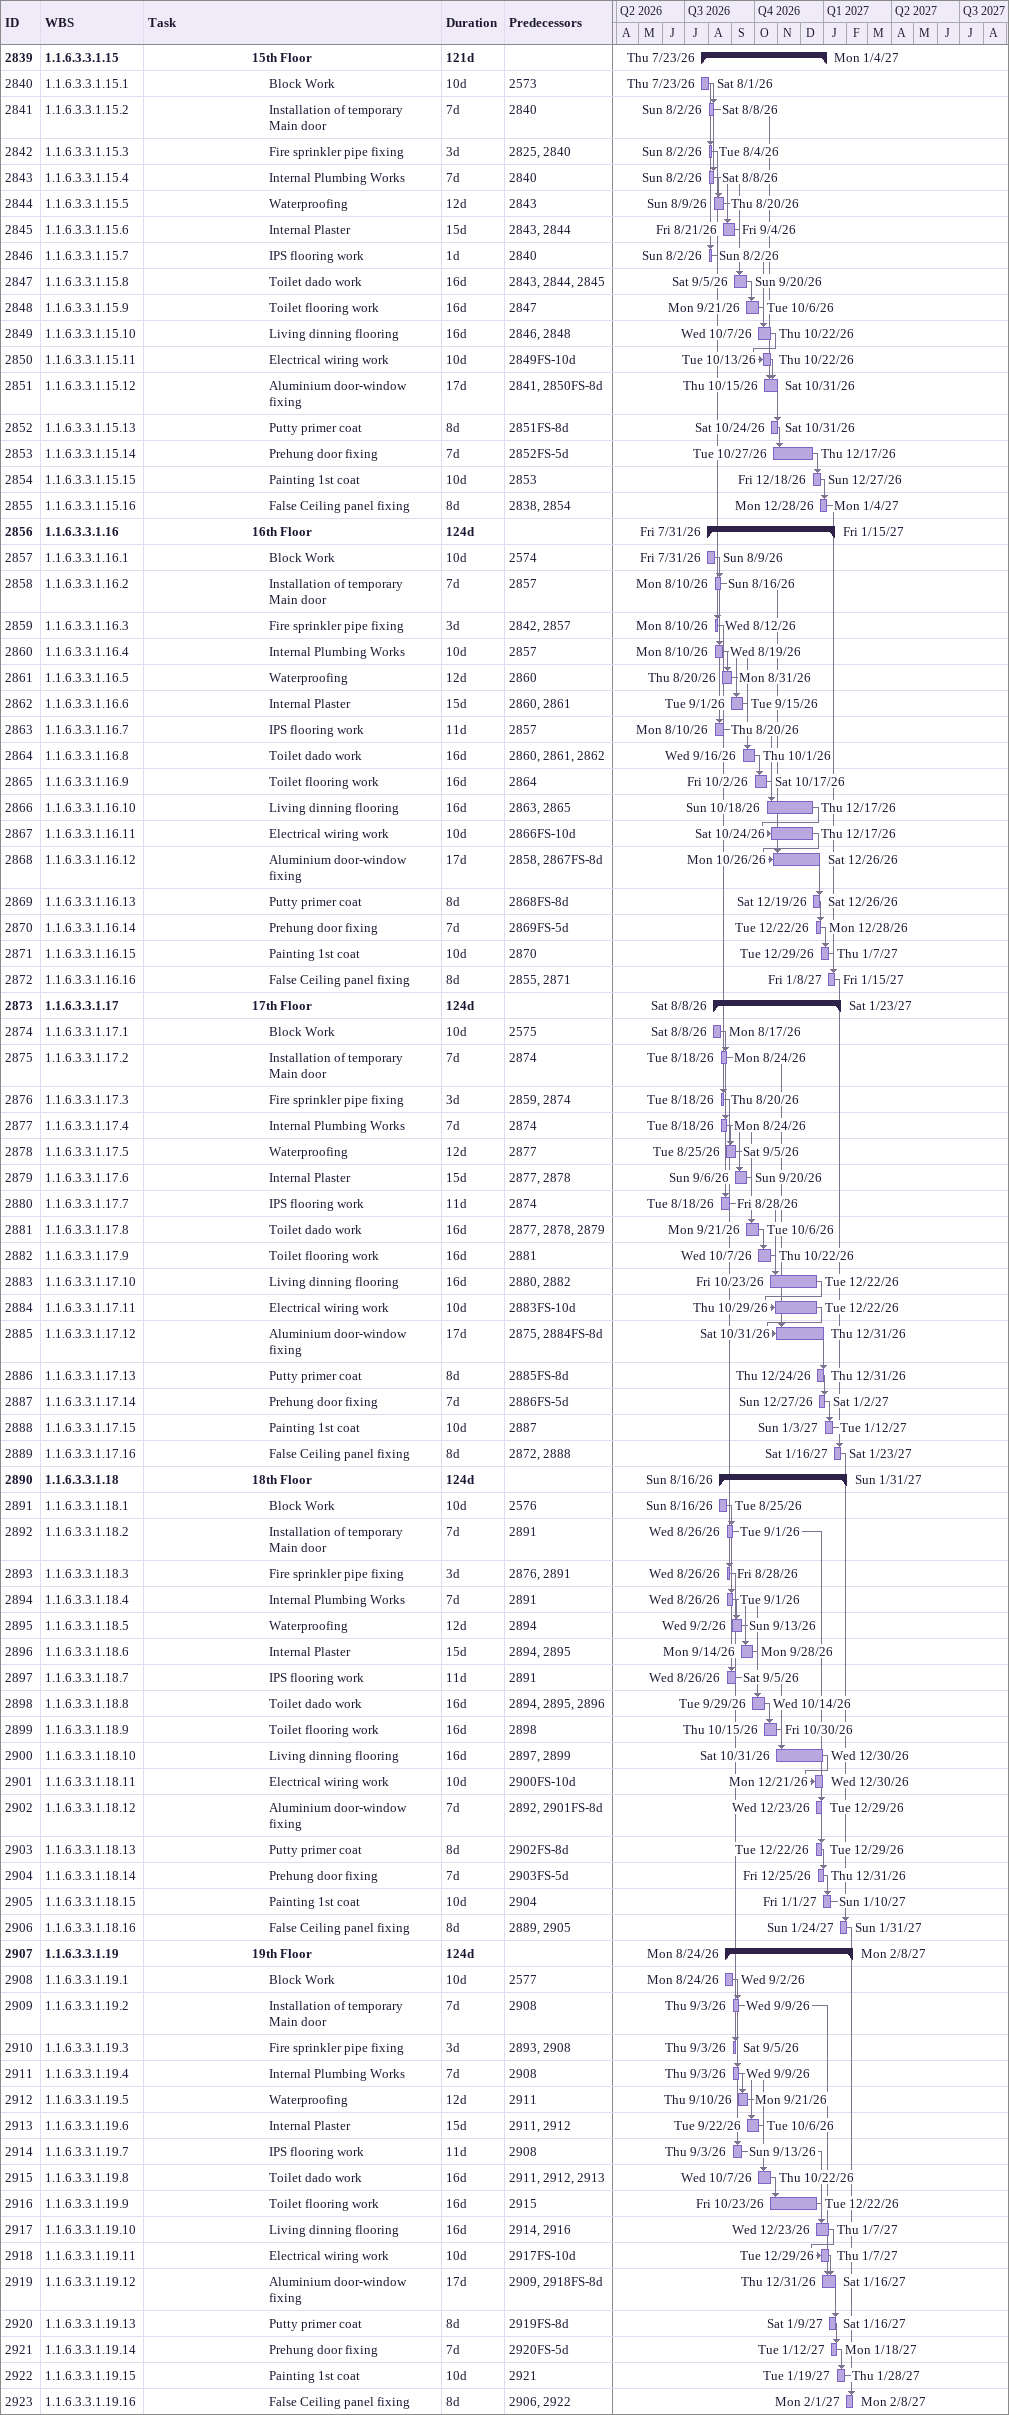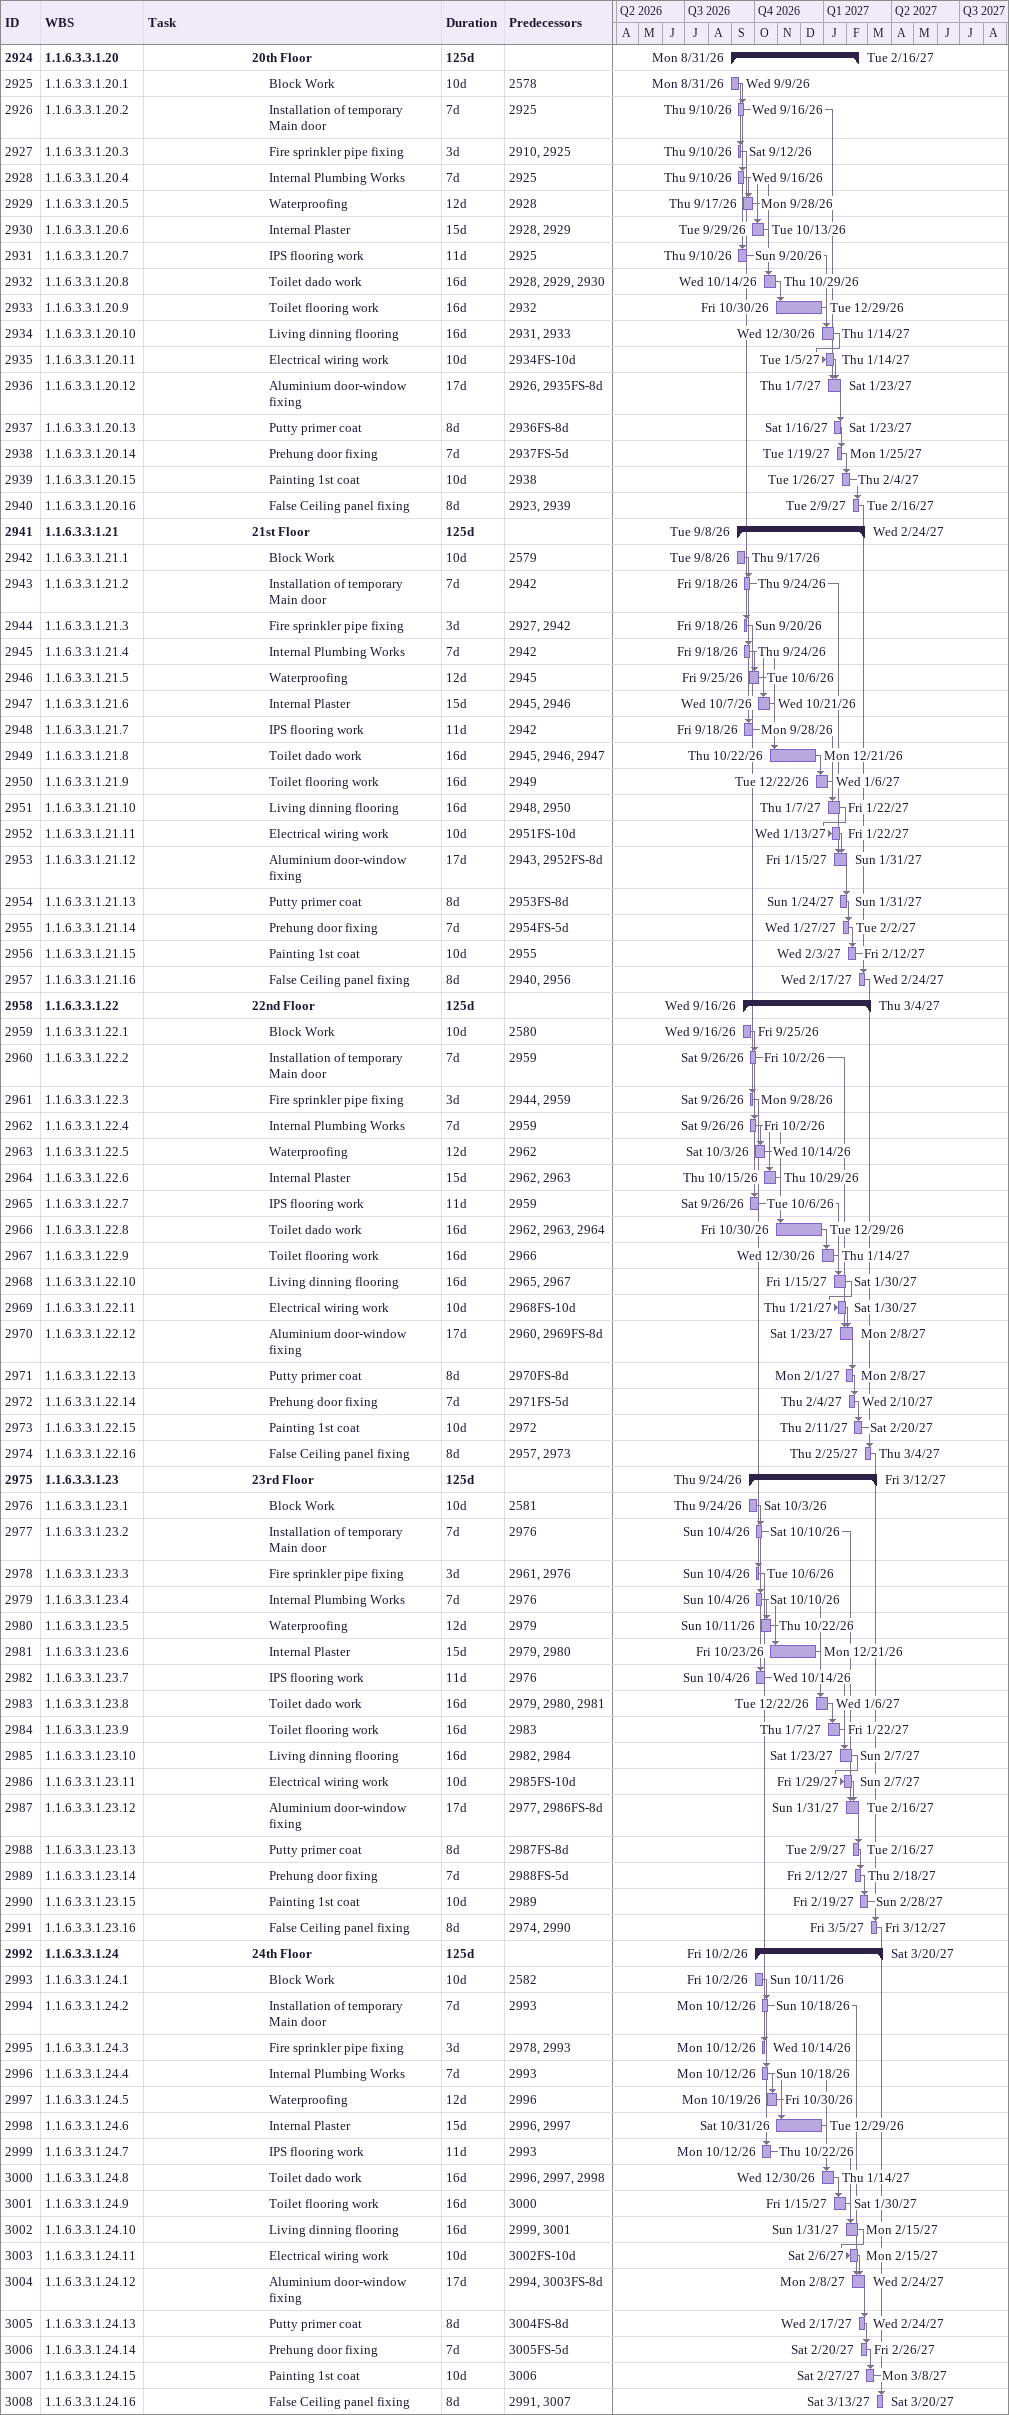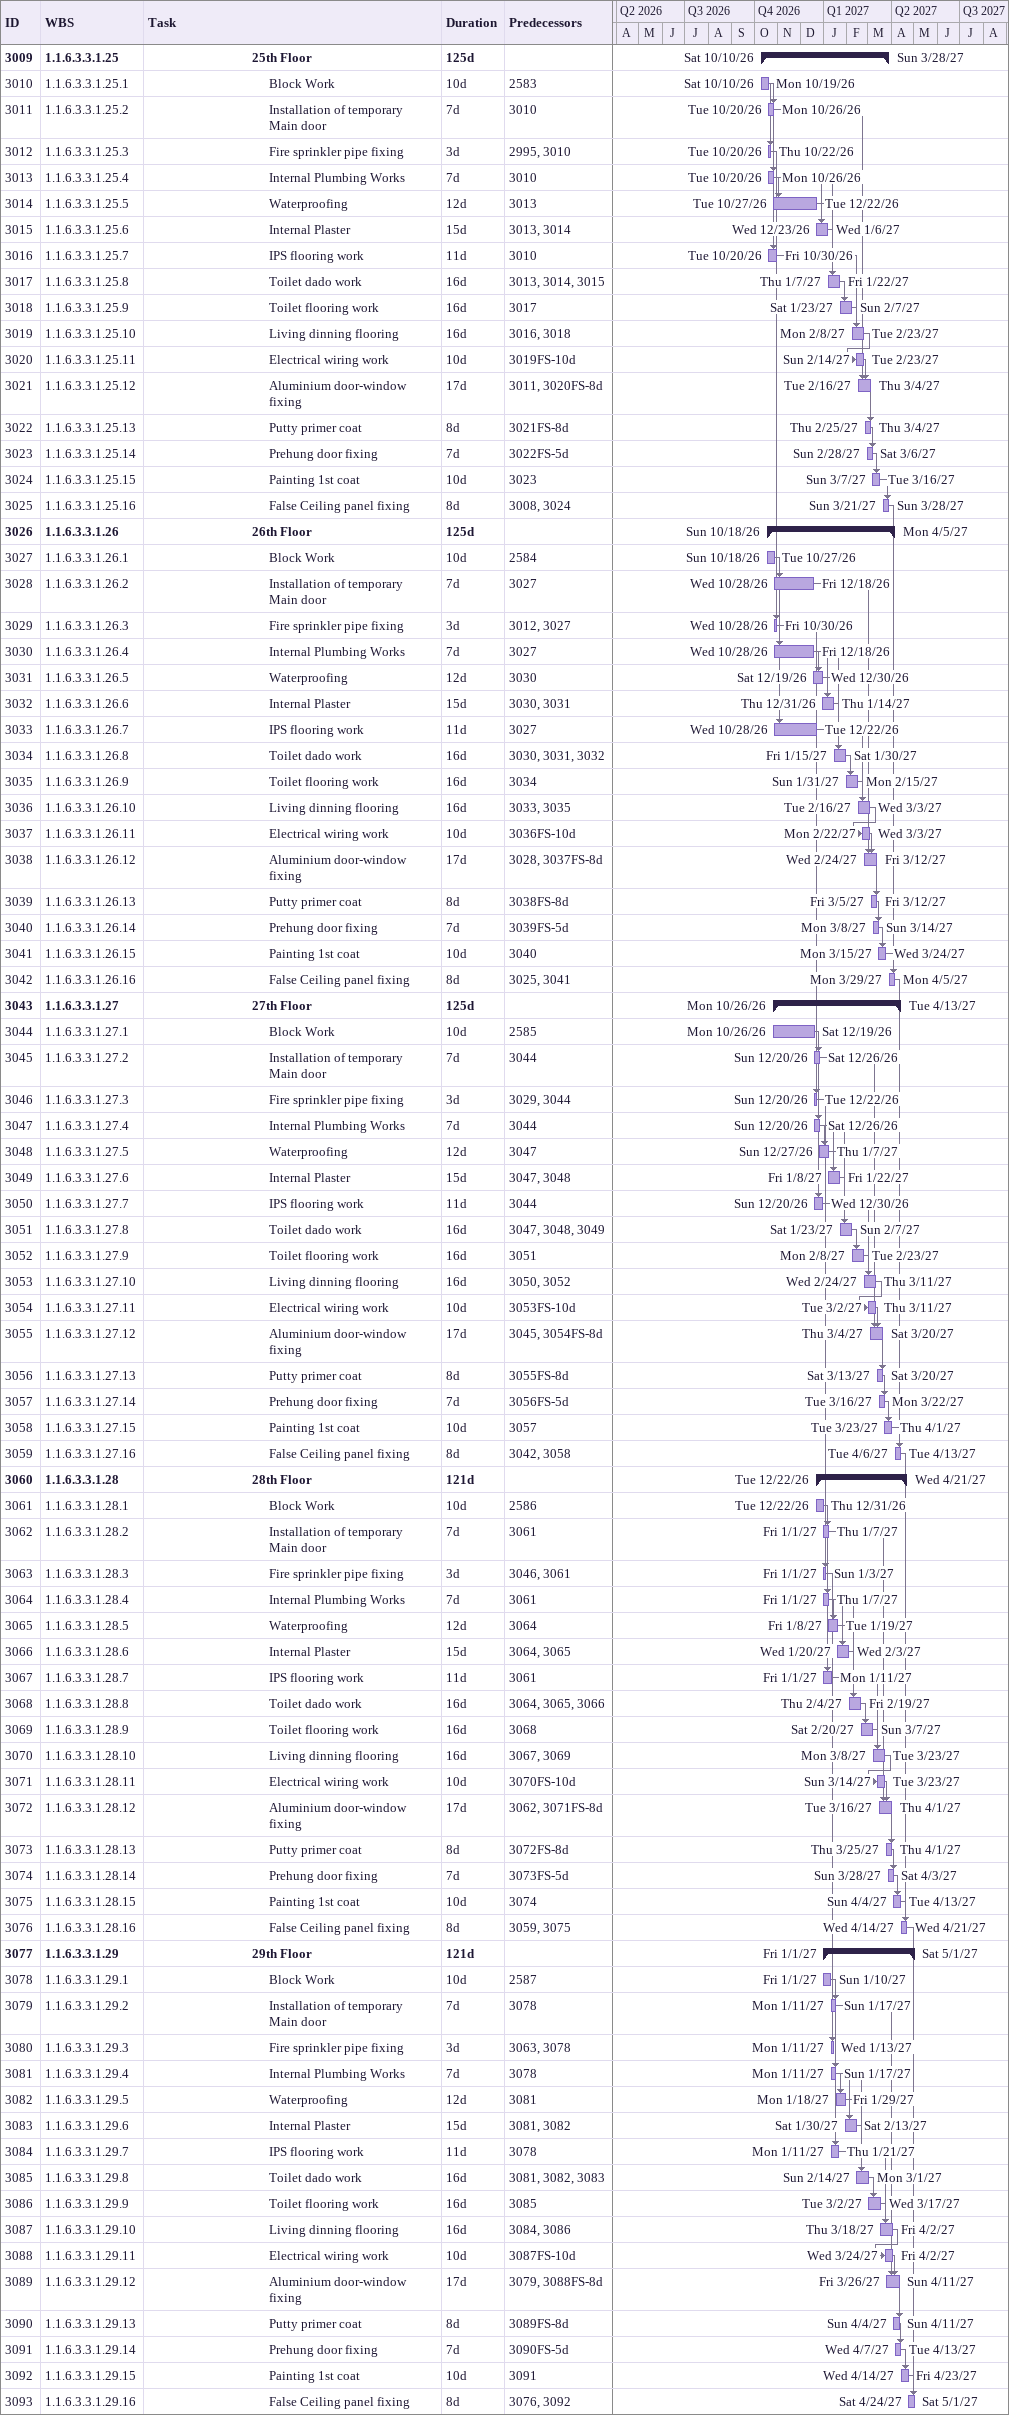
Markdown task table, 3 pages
| ID | WBS | Task | Duration | Start | Finish | Predecessors |
|---|---|---|---|---|---|---|
| 2839 | 1.1.6.3.3.1.15 | **15th Floor** | 121d | 2026-07-23 | 2027-01-04 |  |
| 2840 | 1.1.6.3.3.1.15.1 | Block Work | 10d | 2026-07-23 | 2026-08-01 | 2573 |
| 2841 | 1.1.6.3.3.1.15.2 | Installation of temporary Main door | 7d | 2026-08-02 | 2026-08-08 | 2840 |
| 2842 | 1.1.6.3.3.1.15.3 | Fire sprinkler pipe fixing | 3d | 2026-08-02 | 2026-08-04 | 2825, 2840 |
| 2843 | 1.1.6.3.3.1.15.4 | Internal Plumbing Works | 7d | 2026-08-02 | 2026-08-08 | 2840 |
| 2844 | 1.1.6.3.3.1.15.5 | Waterproofing | 12d | 2026-08-09 | 2026-08-20 | 2843 |
| 2845 | 1.1.6.3.3.1.15.6 | Internal Plaster | 15d | 2026-08-21 | 2026-09-04 | 2843, 2844 |
| 2846 | 1.1.6.3.3.1.15.7 | IPS flooring work | 1d | 2026-08-02 | 2026-08-02 | 2840 |
| 2847 | 1.1.6.3.3.1.15.8 | Toilet dado work | 16d | 2026-09-05 | 2026-09-20 | 2843, 2844, 2845 |
| 2848 | 1.1.6.3.3.1.15.9 | Toilet flooring work | 16d | 2026-09-21 | 2026-10-06 | 2847 |
| 2849 | 1.1.6.3.3.1.15.10 | Living dinning flooring | 16d | 2026-10-07 | 2026-10-22 | 2846, 2848 |
| 2850 | 1.1.6.3.3.1.15.11 | Electrical wiring work | 10d | 2026-10-13 | 2026-10-22 | 2849FS-10d |
| 2851 | 1.1.6.3.3.1.15.12 | Aluminium door-window fixing | 17d | 2026-10-15 | 2026-10-31 | 2841, 2850FS-8d |
| 2852 | 1.1.6.3.3.1.15.13 | Putty primer coat | 8d | 2026-10-24 | 2026-10-31 | 2851FS-8d |
| 2853 | 1.1.6.3.3.1.15.14 | Prehung door fixing | 7d | 2026-10-27 | 2026-12-17 | 2852FS-5d |
| 2854 | 1.1.6.3.3.1.15.15 | Painting 1st coat | 10d | 2026-12-18 | 2026-12-27 | 2853 |
| 2855 | 1.1.6.3.3.1.15.16 | False Ceiling panel fixing | 8d | 2026-12-28 | 2027-01-04 | 2838, 2854 |
| 2856 | 1.1.6.3.3.1.16 | **16th Floor** | 124d | 2026-07-31 | 2027-01-15 |  |
| 2857 | 1.1.6.3.3.1.16.1 | Block Work | 10d | 2026-07-31 | 2026-08-09 | 2574 |
| 2858 | 1.1.6.3.3.1.16.2 | Installation of temporary Main door | 7d | 2026-08-10 | 2026-08-16 | 2857 |
| 2859 | 1.1.6.3.3.1.16.3 | Fire sprinkler pipe fixing | 3d | 2026-08-10 | 2026-08-12 | 2842, 2857 |
| 2860 | 1.1.6.3.3.1.16.4 | Internal Plumbing Works | 10d | 2026-08-10 | 2026-08-19 | 2857 |
| 2861 | 1.1.6.3.3.1.16.5 | Waterproofing | 12d | 2026-08-20 | 2026-08-31 | 2860 |
| 2862 | 1.1.6.3.3.1.16.6 | Internal Plaster | 15d | 2026-09-01 | 2026-09-15 | 2860, 2861 |
| 2863 | 1.1.6.3.3.1.16.7 | IPS flooring work | 11d | 2026-08-10 | 2026-08-20 | 2857 |
| 2864 | 1.1.6.3.3.1.16.8 | Toilet dado work | 16d | 2026-09-16 | 2026-10-01 | 2860, 2861, 2862 |
| 2865 | 1.1.6.3.3.1.16.9 | Toilet flooring work | 16d | 2026-10-02 | 2026-10-17 | 2864 |
| 2866 | 1.1.6.3.3.1.16.10 | Living dinning flooring | 16d | 2026-10-18 | 2026-12-17 | 2863, 2865 |
| 2867 | 1.1.6.3.3.1.16.11 | Electrical wiring work | 10d | 2026-10-24 | 2026-12-17 | 2866FS-10d |
| 2868 | 1.1.6.3.3.1.16.12 | Aluminium door-window fixing | 17d | 2026-10-26 | 2026-12-26 | 2858, 2867FS-8d |
| 2869 | 1.1.6.3.3.1.16.13 | Putty primer coat | 8d | 2026-12-19 | 2026-12-26 | 2868FS-8d |
| 2870 | 1.1.6.3.3.1.16.14 | Prehung door fixing | 7d | 2026-12-22 | 2026-12-28 | 2869FS-5d |
| 2871 | 1.1.6.3.3.1.16.15 | Painting 1st coat | 10d | 2026-12-29 | 2027-01-07 | 2870 |
| 2872 | 1.1.6.3.3.1.16.16 | False Ceiling panel fixing | 8d | 2027-01-08 | 2027-01-15 | 2855, 2871 |
| 2873 | 1.1.6.3.3.1.17 | **17th Floor** | 124d | 2026-08-08 | 2027-01-23 |  |
| 2874 | 1.1.6.3.3.1.17.1 | Block Work | 10d | 2026-08-08 | 2026-08-17 | 2575 |
| 2875 | 1.1.6.3.3.1.17.2 | Installation of temporary Main door | 7d | 2026-08-18 | 2026-08-24 | 2874 |
| 2876 | 1.1.6.3.3.1.17.3 | Fire sprinkler pipe fixing | 3d | 2026-08-18 | 2026-08-20 | 2859, 2874 |
| 2877 | 1.1.6.3.3.1.17.4 | Internal Plumbing Works | 7d | 2026-08-18 | 2026-08-24 | 2874 |
| 2878 | 1.1.6.3.3.1.17.5 | Waterproofing | 12d | 2026-08-25 | 2026-09-05 | 2877 |
| 2879 | 1.1.6.3.3.1.17.6 | Internal Plaster | 15d | 2026-09-06 | 2026-09-20 | 2877, 2878 |
| 2880 | 1.1.6.3.3.1.17.7 | IPS flooring work | 11d | 2026-08-18 | 2026-08-28 | 2874 |
| 2881 | 1.1.6.3.3.1.17.8 | Toilet dado work | 16d | 2026-09-21 | 2026-10-06 | 2877, 2878, 2879 |
| 2882 | 1.1.6.3.3.1.17.9 | Toilet flooring work | 16d | 2026-10-07 | 2026-10-22 | 2881 |
| 2883 | 1.1.6.3.3.1.17.10 | Living dinning flooring | 16d | 2026-10-23 | 2026-12-22 | 2880, 2882 |
| 2884 | 1.1.6.3.3.1.17.11 | Electrical wiring work | 10d | 2026-10-29 | 2026-12-22 | 2883FS-10d |
| 2885 | 1.1.6.3.3.1.17.12 | Aluminium door-window fixing | 17d | 2026-10-31 | 2026-12-31 | 2875, 2884FS-8d |
| 2886 | 1.1.6.3.3.1.17.13 | Putty primer coat | 8d | 2026-12-24 | 2026-12-31 | 2885FS-8d |
| 2887 | 1.1.6.3.3.1.17.14 | Prehung door fixing | 7d | 2026-12-27 | 2027-01-02 | 2886FS-5d |
| 2888 | 1.1.6.3.3.1.17.15 | Painting 1st coat | 10d | 2027-01-03 | 2027-01-12 | 2887 |
| 2889 | 1.1.6.3.3.1.17.16 | False Ceiling panel fixing | 8d | 2027-01-16 | 2027-01-23 | 2872, 2888 |
| 2890 | 1.1.6.3.3.1.18 | **18th Floor** | 124d | 2026-08-16 | 2027-01-31 |  |
| 2891 | 1.1.6.3.3.1.18.1 | Block Work | 10d | 2026-08-16 | 2026-08-25 | 2576 |
| 2892 | 1.1.6.3.3.1.18.2 | Installation of temporary Main door | 7d | 2026-08-26 | 2026-09-01 | 2891 |
| 2893 | 1.1.6.3.3.1.18.3 | Fire sprinkler pipe fixing | 3d | 2026-08-26 | 2026-08-28 | 2876, 2891 |
| 2894 | 1.1.6.3.3.1.18.4 | Internal Plumbing Works | 7d | 2026-08-26 | 2026-09-01 | 2891 |
| 2895 | 1.1.6.3.3.1.18.5 | Waterproofing | 12d | 2026-09-02 | 2026-09-13 | 2894 |
| 2896 | 1.1.6.3.3.1.18.6 | Internal Plaster | 15d | 2026-09-14 | 2026-09-28 | 2894, 2895 |
| 2897 | 1.1.6.3.3.1.18.7 | IPS flooring work | 11d | 2026-08-26 | 2026-09-05 | 2891 |
| 2898 | 1.1.6.3.3.1.18.8 | Toilet dado work | 16d | 2026-09-29 | 2026-10-14 | 2894, 2895, 2896 |
| 2899 | 1.1.6.3.3.1.18.9 | Toilet flooring work | 16d | 2026-10-15 | 2026-10-30 | 2898 |
| 2900 | 1.1.6.3.3.1.18.10 | Living dinning flooring | 16d | 2026-10-31 | 2026-12-30 | 2897, 2899 |
| 2901 | 1.1.6.3.3.1.18.11 | Electrical wiring work | 10d | 2026-12-21 | 2026-12-30 | 2900FS-10d |
| 2902 | 1.1.6.3.3.1.18.12 | Aluminium door-window fixing | 7d | 2026-12-23 | 2026-12-29 | 2892, 2901FS-8d |
| 2903 | 1.1.6.3.3.1.18.13 | Putty primer coat | 8d | 2026-12-22 | 2026-12-29 | 2902FS-8d |
| 2904 | 1.1.6.3.3.1.18.14 | Prehung door fixing | 7d | 2026-12-25 | 2026-12-31 | 2903FS-5d |
| 2905 | 1.1.6.3.3.1.18.15 | Painting 1st coat | 10d | 2027-01-01 | 2027-01-10 | 2904 |
| 2906 | 1.1.6.3.3.1.18.16 | False Ceiling panel fixing | 8d | 2027-01-24 | 2027-01-31 | 2889, 2905 |
| 2907 | 1.1.6.3.3.1.19 | **19th Floor** | 124d | 2026-08-24 | 2027-02-08 |  |
| 2908 | 1.1.6.3.3.1.19.1 | Block Work | 10d | 2026-08-24 | 2026-09-02 | 2577 |
| 2909 | 1.1.6.3.3.1.19.2 | Installation of temporary Main door | 7d | 2026-09-03 | 2026-09-09 | 2908 |
| 2910 | 1.1.6.3.3.1.19.3 | Fire sprinkler pipe fixing | 3d | 2026-09-03 | 2026-09-05 | 2893, 2908 |
| 2911 | 1.1.6.3.3.1.19.4 | Internal Plumbing Works | 7d | 2026-09-03 | 2026-09-09 | 2908 |
| 2912 | 1.1.6.3.3.1.19.5 | Waterproofing | 12d | 2026-09-10 | 2026-09-21 | 2911 |
| 2913 | 1.1.6.3.3.1.19.6 | Internal Plaster | 15d | 2026-09-22 | 2026-10-06 | 2911, 2912 |
| 2914 | 1.1.6.3.3.1.19.7 | IPS flooring work | 11d | 2026-09-03 | 2026-09-13 | 2908 |
| 2915 | 1.1.6.3.3.1.19.8 | Toilet dado work | 16d | 2026-10-07 | 2026-10-22 | 2911, 2912, 2913 |
| 2916 | 1.1.6.3.3.1.19.9 | Toilet flooring work | 16d | 2026-10-23 | 2026-12-22 | 2915 |
| 2917 | 1.1.6.3.3.1.19.10 | Living dinning flooring | 16d | 2026-12-23 | 2027-01-07 | 2914, 2916 |
| 2918 | 1.1.6.3.3.1.19.11 | Electrical wiring work | 10d | 2026-12-29 | 2027-01-07 | 2917FS-10d |
| 2919 | 1.1.6.3.3.1.19.12 | Aluminium door-window fixing | 17d | 2026-12-31 | 2027-01-16 | 2909, 2918FS-8d |
| 2920 | 1.1.6.3.3.1.19.13 | Putty primer coat | 8d | 2027-01-09 | 2027-01-16 | 2919FS-8d |
| 2921 | 1.1.6.3.3.1.19.14 | Prehung door fixing | 7d | 2027-01-12 | 2027-01-18 | 2920FS-5d |
| 2922 | 1.1.6.3.3.1.19.15 | Painting 1st coat | 10d | 2027-01-19 | 2027-01-28 | 2921 |
| 2923 | 1.1.6.3.3.1.19.16 | False Ceiling panel fixing | 8d | 2027-02-01 | 2027-02-08 | 2906, 2922 |
| 2924 | 1.1.6.3.3.1.20 | **20th Floor** | 125d | 2026-08-31 | 2027-02-16 |  |
| 2925 | 1.1.6.3.3.1.20.1 | Block Work | 10d | 2026-08-31 | 2026-09-09 | 2578 |
| 2926 | 1.1.6.3.3.1.20.2 | Installation of temporary Main door | 7d | 2026-09-10 | 2026-09-16 | 2925 |
| 2927 | 1.1.6.3.3.1.20.3 | Fire sprinkler pipe fixing | 3d | 2026-09-10 | 2026-09-12 | 2910, 2925 |
| 2928 | 1.1.6.3.3.1.20.4 | Internal Plumbing Works | 7d | 2026-09-10 | 2026-09-16 | 2925 |
| 2929 | 1.1.6.3.3.1.20.5 | Waterproofing | 12d | 2026-09-17 | 2026-09-28 | 2928 |
| 2930 | 1.1.6.3.3.1.20.6 | Internal Plaster | 15d | 2026-09-29 | 2026-10-13 | 2928, 2929 |
| 2931 | 1.1.6.3.3.1.20.7 | IPS flooring work | 11d | 2026-09-10 | 2026-09-20 | 2925 |
| 2932 | 1.1.6.3.3.1.20.8 | Toilet dado work | 16d | 2026-10-14 | 2026-10-29 | 2928, 2929, 2930 |
| 2933 | 1.1.6.3.3.1.20.9 | Toilet flooring work | 16d | 2026-10-30 | 2026-12-29 | 2932 |
| 2934 | 1.1.6.3.3.1.20.10 | Living dinning flooring | 16d | 2026-12-30 | 2027-01-14 | 2931, 2933 |
| 2935 | 1.1.6.3.3.1.20.11 | Electrical wiring work | 10d | 2027-01-05 | 2027-01-14 | 2934FS-10d |
| 2936 | 1.1.6.3.3.1.20.12 | Aluminium door-window fixing | 17d | 2027-01-07 | 2027-01-23 | 2926, 2935FS-8d |
| 2937 | 1.1.6.3.3.1.20.13 | Putty primer coat | 8d | 2027-01-16 | 2027-01-23 | 2936FS-8d |
| 2938 | 1.1.6.3.3.1.20.14 | Prehung door fixing | 7d | 2027-01-19 | 2027-01-25 | 2937FS-5d |
| 2939 | 1.1.6.3.3.1.20.15 | Painting 1st coat | 10d | 2027-01-26 | 2027-02-04 | 2938 |
| 2940 | 1.1.6.3.3.1.20.16 | False Ceiling panel fixing | 8d | 2027-02-09 | 2027-02-16 | 2923, 2939 |
| 2941 | 1.1.6.3.3.1.21 | **21st Floor** | 125d | 2026-09-08 | 2027-02-24 |  |
| 2942 | 1.1.6.3.3.1.21.1 | Block Work | 10d | 2026-09-08 | 2026-09-17 | 2579 |
| 2943 | 1.1.6.3.3.1.21.2 | Installation of temporary Main door | 7d | 2026-09-18 | 2026-09-24 | 2942 |
| 2944 | 1.1.6.3.3.1.21.3 | Fire sprinkler pipe fixing | 3d | 2026-09-18 | 2026-09-20 | 2927, 2942 |
| 2945 | 1.1.6.3.3.1.21.4 | Internal Plumbing Works | 7d | 2026-09-18 | 2026-09-24 | 2942 |
| 2946 | 1.1.6.3.3.1.21.5 | Waterproofing | 12d | 2026-09-25 | 2026-10-06 | 2945 |
| 2947 | 1.1.6.3.3.1.21.6 | Internal Plaster | 15d | 2026-10-07 | 2026-10-21 | 2945, 2946 |
| 2948 | 1.1.6.3.3.1.21.7 | IPS flooring work | 11d | 2026-09-18 | 2026-09-28 | 2942 |
| 2949 | 1.1.6.3.3.1.21.8 | Toilet dado work | 16d | 2026-10-22 | 2026-12-21 | 2945, 2946, 2947 |
| 2950 | 1.1.6.3.3.1.21.9 | Toilet flooring work | 16d | 2026-12-22 | 2027-01-06 | 2949 |
| 2951 | 1.1.6.3.3.1.21.10 | Living dinning flooring | 16d | 2027-01-07 | 2027-01-22 | 2948, 2950 |
| 2952 | 1.1.6.3.3.1.21.11 | Electrical wiring work | 10d | 2027-01-13 | 2027-01-22 | 2951FS-10d |
| 2953 | 1.1.6.3.3.1.21.12 | Aluminium door-window fixing | 17d | 2027-01-15 | 2027-01-31 | 2943, 2952FS-8d |
| 2954 | 1.1.6.3.3.1.21.13 | Putty primer coat | 8d | 2027-01-24 | 2027-01-31 | 2953FS-8d |
| 2955 | 1.1.6.3.3.1.21.14 | Prehung door fixing | 7d | 2027-01-27 | 2027-02-02 | 2954FS-5d |
| 2956 | 1.1.6.3.3.1.21.15 | Painting 1st coat | 10d | 2027-02-03 | 2027-02-12 | 2955 |
| 2957 | 1.1.6.3.3.1.21.16 | False Ceiling panel fixing | 8d | 2027-02-17 | 2027-02-24 | 2940, 2956 |
| 2958 | 1.1.6.3.3.1.22 | **22nd Floor** | 125d | 2026-09-16 | 2027-03-04 |  |
| 2959 | 1.1.6.3.3.1.22.1 | Block Work | 10d | 2026-09-16 | 2026-09-25 | 2580 |
| 2960 | 1.1.6.3.3.1.22.2 | Installation of temporary Main door | 7d | 2026-09-26 | 2026-10-02 | 2959 |
| 2961 | 1.1.6.3.3.1.22.3 | Fire sprinkler pipe fixing | 3d | 2026-09-26 | 2026-09-28 | 2944, 2959 |
| 2962 | 1.1.6.3.3.1.22.4 | Internal Plumbing Works | 7d | 2026-09-26 | 2026-10-02 | 2959 |
| 2963 | 1.1.6.3.3.1.22.5 | Waterproofing | 12d | 2026-10-03 | 2026-10-14 | 2962 |
| 2964 | 1.1.6.3.3.1.22.6 | Internal Plaster | 15d | 2026-10-15 | 2026-10-29 | 2962, 2963 |
| 2965 | 1.1.6.3.3.1.22.7 | IPS flooring work | 11d | 2026-09-26 | 2026-10-06 | 2959 |
| 2966 | 1.1.6.3.3.1.22.8 | Toilet dado work | 16d | 2026-10-30 | 2026-12-29 | 2962, 2963, 2964 |
| 2967 | 1.1.6.3.3.1.22.9 | Toilet flooring work | 16d | 2026-12-30 | 2027-01-14 | 2966 |
| 2968 | 1.1.6.3.3.1.22.10 | Living dinning flooring | 16d | 2027-01-15 | 2027-01-30 | 2965, 2967 |
| 2969 | 1.1.6.3.3.1.22.11 | Electrical wiring work | 10d | 2027-01-21 | 2027-01-30 | 2968FS-10d |
| 2970 | 1.1.6.3.3.1.22.12 | Aluminium door-window fixing | 17d | 2027-01-23 | 2027-02-08 | 2960, 2969FS-8d |
| 2971 | 1.1.6.3.3.1.22.13 | Putty primer coat | 8d | 2027-02-01 | 2027-02-08 | 2970FS-8d |
| 2972 | 1.1.6.3.3.1.22.14 | Prehung door fixing | 7d | 2027-02-04 | 2027-02-10 | 2971FS-5d |
| 2973 | 1.1.6.3.3.1.22.15 | Painting 1st coat | 10d | 2027-02-11 | 2027-02-20 | 2972 |
| 2974 | 1.1.6.3.3.1.22.16 | False Ceiling panel fixing | 8d | 2027-02-25 | 2027-03-04 | 2957, 2973 |
| 2975 | 1.1.6.3.3.1.23 | **23rd Floor** | 125d | 2026-09-24 | 2027-03-12 |  |
| 2976 | 1.1.6.3.3.1.23.1 | Block Work | 10d | 2026-09-24 | 2026-10-03 | 2581 |
| 2977 | 1.1.6.3.3.1.23.2 | Installation of temporary Main door | 7d | 2026-10-04 | 2026-10-10 | 2976 |
| 2978 | 1.1.6.3.3.1.23.3 | Fire sprinkler pipe fixing | 3d | 2026-10-04 | 2026-10-06 | 2961, 2976 |
| 2979 | 1.1.6.3.3.1.23.4 | Internal Plumbing Works | 7d | 2026-10-04 | 2026-10-10 | 2976 |
| 2980 | 1.1.6.3.3.1.23.5 | Waterproofing | 12d | 2026-10-11 | 2026-10-22 | 2979 |
| 2981 | 1.1.6.3.3.1.23.6 | Internal Plaster | 15d | 2026-10-23 | 2026-12-21 | 2979, 2980 |
| 2982 | 1.1.6.3.3.1.23.7 | IPS flooring work | 11d | 2026-10-04 | 2026-10-14 | 2976 |
| 2983 | 1.1.6.3.3.1.23.8 | Toilet dado work | 16d | 2026-12-22 | 2027-01-06 | 2979, 2980, 2981 |
| 2984 | 1.1.6.3.3.1.23.9 | Toilet flooring work | 16d | 2027-01-07 | 2027-01-22 | 2983 |
| 2985 | 1.1.6.3.3.1.23.10 | Living dinning flooring | 16d | 2027-01-23 | 2027-02-07 | 2982, 2984 |
| 2986 | 1.1.6.3.3.1.23.11 | Electrical wiring work | 10d | 2027-01-29 | 2027-02-07 | 2985FS-10d |
| 2987 | 1.1.6.3.3.1.23.12 | Aluminium door-window fixing | 17d | 2027-01-31 | 2027-02-16 | 2977, 2986FS-8d |
| 2988 | 1.1.6.3.3.1.23.13 | Putty primer coat | 8d | 2027-02-09 | 2027-02-16 | 2987FS-8d |
| 2989 | 1.1.6.3.3.1.23.14 | Prehung door fixing | 7d | 2027-02-12 | 2027-02-18 | 2988FS-5d |
| 2990 | 1.1.6.3.3.1.23.15 | Painting 1st coat | 10d | 2027-02-19 | 2027-02-28 | 2989 |
| 2991 | 1.1.6.3.3.1.23.16 | False Ceiling panel fixing | 8d | 2027-03-05 | 2027-03-12 | 2974, 2990 |
| 2992 | 1.1.6.3.3.1.24 | **24th Floor** | 125d | 2026-10-02 | 2027-03-20 |  |
| 2993 | 1.1.6.3.3.1.24.1 | Block Work | 10d | 2026-10-02 | 2026-10-11 | 2582 |
| 2994 | 1.1.6.3.3.1.24.2 | Installation of temporary Main door | 7d | 2026-10-12 | 2026-10-18 | 2993 |
| 2995 | 1.1.6.3.3.1.24.3 | Fire sprinkler pipe fixing | 3d | 2026-10-12 | 2026-10-14 | 2978, 2993 |
| 2996 | 1.1.6.3.3.1.24.4 | Internal Plumbing Works | 7d | 2026-10-12 | 2026-10-18 | 2993 |
| 2997 | 1.1.6.3.3.1.24.5 | Waterproofing | 12d | 2026-10-19 | 2026-10-30 | 2996 |
| 2998 | 1.1.6.3.3.1.24.6 | Internal Plaster | 15d | 2026-10-31 | 2026-12-29 | 2996, 2997 |
| 2999 | 1.1.6.3.3.1.24.7 | IPS flooring work | 11d | 2026-10-12 | 2026-10-22 | 2993 |
| 3000 | 1.1.6.3.3.1.24.8 | Toilet dado work | 16d | 2026-12-30 | 2027-01-14 | 2996, 2997, 2998 |
| 3001 | 1.1.6.3.3.1.24.9 | Toilet flooring work | 16d | 2027-01-15 | 2027-01-30 | 3000 |
| 3002 | 1.1.6.3.3.1.24.10 | Living dinning flooring | 16d | 2027-01-31 | 2027-02-15 | 2999, 3001 |
| 3003 | 1.1.6.3.3.1.24.11 | Electrical wiring work | 10d | 2027-02-06 | 2027-02-15 | 3002FS-10d |
| 3004 | 1.1.6.3.3.1.24.12 | Aluminium door-window fixing | 17d | 2027-02-08 | 2027-02-24 | 2994, 3003FS-8d |
| 3005 | 1.1.6.3.3.1.24.13 | Putty primer coat | 8d | 2027-02-17 | 2027-02-24 | 3004FS-8d |
| 3006 | 1.1.6.3.3.1.24.14 | Prehung door fixing | 7d | 2027-02-20 | 2027-02-26 | 3005FS-5d |
| 3007 | 1.1.6.3.3.1.24.15 | Painting 1st coat | 10d | 2027-02-27 | 2027-03-08 | 3006 |
| 3008 | 1.1.6.3.3.1.24.16 | False Ceiling panel fixing | 8d | 2027-03-13 | 2027-03-20 | 2991, 3007 |
| 3009 | 1.1.6.3.3.1.25 | **25th Floor** | 125d | 2026-10-10 | 2027-03-28 |  |
| 3010 | 1.1.6.3.3.1.25.1 | Block Work | 10d | 2026-10-10 | 2026-10-19 | 2583 |
| 3011 | 1.1.6.3.3.1.25.2 | Installation of temporary Main door | 7d | 2026-10-20 | 2026-10-26 | 3010 |
| 3012 | 1.1.6.3.3.1.25.3 | Fire sprinkler pipe fixing | 3d | 2026-10-20 | 2026-10-22 | 2995, 3010 |
| 3013 | 1.1.6.3.3.1.25.4 | Internal Plumbing Works | 7d | 2026-10-20 | 2026-10-26 | 3010 |
| 3014 | 1.1.6.3.3.1.25.5 | Waterproofing | 12d | 2026-10-27 | 2026-12-22 | 3013 |
| 3015 | 1.1.6.3.3.1.25.6 | Internal Plaster | 15d | 2026-12-23 | 2027-01-06 | 3013, 3014 |
| 3016 | 1.1.6.3.3.1.25.7 | IPS flooring work | 11d | 2026-10-20 | 2026-10-30 | 3010 |
| 3017 | 1.1.6.3.3.1.25.8 | Toilet dado work | 16d | 2027-01-07 | 2027-01-22 | 3013, 3014, 3015 |
| 3018 | 1.1.6.3.3.1.25.9 | Toilet flooring work | 16d | 2027-01-23 | 2027-02-07 | 3017 |
| 3019 | 1.1.6.3.3.1.25.10 | Living dinning flooring | 16d | 2027-02-08 | 2027-02-23 | 3016, 3018 |
| 3020 | 1.1.6.3.3.1.25.11 | Electrical wiring work | 10d | 2027-02-14 | 2027-02-23 | 3019FS-10d |
| 3021 | 1.1.6.3.3.1.25.12 | Aluminium door-window fixing | 17d | 2027-02-16 | 2027-03-04 | 3011, 3020FS-8d |
| 3022 | 1.1.6.3.3.1.25.13 | Putty primer coat | 8d | 2027-02-25 | 2027-03-04 | 3021FS-8d |
| 3023 | 1.1.6.3.3.1.25.14 | Prehung door fixing | 7d | 2027-02-28 | 2027-03-06 | 3022FS-5d |
| 3024 | 1.1.6.3.3.1.25.15 | Painting 1st coat | 10d | 2027-03-07 | 2027-03-16 | 3023 |
| 3025 | 1.1.6.3.3.1.25.16 | False Ceiling panel fixing | 8d | 2027-03-21 | 2027-03-28 | 3008, 3024 |
| 3026 | 1.1.6.3.3.1.26 | **26th Floor** | 125d | 2026-10-18 | 2027-04-05 |  |
| 3027 | 1.1.6.3.3.1.26.1 | Block Work | 10d | 2026-10-18 | 2026-10-27 | 2584 |
| 3028 | 1.1.6.3.3.1.26.2 | Installation of temporary Main door | 7d | 2026-10-28 | 2026-12-18 | 3027 |
| 3029 | 1.1.6.3.3.1.26.3 | Fire sprinkler pipe fixing | 3d | 2026-10-28 | 2026-10-30 | 3012, 3027 |
| 3030 | 1.1.6.3.3.1.26.4 | Internal Plumbing Works | 7d | 2026-10-28 | 2026-12-18 | 3027 |
| 3031 | 1.1.6.3.3.1.26.5 | Waterproofing | 12d | 2026-12-19 | 2026-12-30 | 3030 |
| 3032 | 1.1.6.3.3.1.26.6 | Internal Plaster | 15d | 2026-12-31 | 2027-01-14 | 3030, 3031 |
| 3033 | 1.1.6.3.3.1.26.7 | IPS flooring work | 11d | 2026-10-28 | 2026-12-22 | 3027 |
| 3034 | 1.1.6.3.3.1.26.8 | Toilet dado work | 16d | 2027-01-15 | 2027-01-30 | 3030, 3031, 3032 |
| 3035 | 1.1.6.3.3.1.26.9 | Toilet flooring work | 16d | 2027-01-31 | 2027-02-15 | 3034 |
| 3036 | 1.1.6.3.3.1.26.10 | Living dinning flooring | 16d | 2027-02-16 | 2027-03-03 | 3033, 3035 |
| 3037 | 1.1.6.3.3.1.26.11 | Electrical wiring work | 10d | 2027-02-22 | 2027-03-03 | 3036FS-10d |
| 3038 | 1.1.6.3.3.1.26.12 | Aluminium door-window fixing | 17d | 2027-02-24 | 2027-03-12 | 3028, 3037FS-8d |
| 3039 | 1.1.6.3.3.1.26.13 | Putty primer coat | 8d | 2027-03-05 | 2027-03-12 | 3038FS-8d |
| 3040 | 1.1.6.3.3.1.26.14 | Prehung door fixing | 7d | 2027-03-08 | 2027-03-14 | 3039FS-5d |
| 3041 | 1.1.6.3.3.1.26.15 | Painting 1st coat | 10d | 2027-03-15 | 2027-03-24 | 3040 |
| 3042 | 1.1.6.3.3.1.26.16 | False Ceiling panel fixing | 8d | 2027-03-29 | 2027-04-05 | 3025, 3041 |
| 3043 | 1.1.6.3.3.1.27 | **27th Floor** | 125d | 2026-10-26 | 2027-04-13 |  |
| 3044 | 1.1.6.3.3.1.27.1 | Block Work | 10d | 2026-10-26 | 2026-12-19 | 2585 |
| 3045 | 1.1.6.3.3.1.27.2 | Installation of temporary Main door | 7d | 2026-12-20 | 2026-12-26 | 3044 |
| 3046 | 1.1.6.3.3.1.27.3 | Fire sprinkler pipe fixing | 3d | 2026-12-20 | 2026-12-22 | 3029, 3044 |
| 3047 | 1.1.6.3.3.1.27.4 | Internal Plumbing Works | 7d | 2026-12-20 | 2026-12-26 | 3044 |
| 3048 | 1.1.6.3.3.1.27.5 | Waterproofing | 12d | 2026-12-27 | 2027-01-07 | 3047 |
| 3049 | 1.1.6.3.3.1.27.6 | Internal Plaster | 15d | 2027-01-08 | 2027-01-22 | 3047, 3048 |
| 3050 | 1.1.6.3.3.1.27.7 | IPS flooring work | 11d | 2026-12-20 | 2026-12-30 | 3044 |
| 3051 | 1.1.6.3.3.1.27.8 | Toilet dado work | 16d | 2027-01-23 | 2027-02-07 | 3047, 3048, 3049 |
| 3052 | 1.1.6.3.3.1.27.9 | Toilet flooring work | 16d | 2027-02-08 | 2027-02-23 | 3051 |
| 3053 | 1.1.6.3.3.1.27.10 | Living dinning flooring | 16d | 2027-02-24 | 2027-03-11 | 3050, 3052 |
| 3054 | 1.1.6.3.3.1.27.11 | Electrical wiring work | 10d | 2027-03-02 | 2027-03-11 | 3053FS-10d |
| 3055 | 1.1.6.3.3.1.27.12 | Aluminium door-window fixing | 17d | 2027-03-04 | 2027-03-20 | 3045, 3054FS-8d |
| 3056 | 1.1.6.3.3.1.27.13 | Putty primer coat | 8d | 2027-03-13 | 2027-03-20 | 3055FS-8d |
| 3057 | 1.1.6.3.3.1.27.14 | Prehung door fixing | 7d | 2027-03-16 | 2027-03-22 | 3056FS-5d |
| 3058 | 1.1.6.3.3.1.27.15 | Painting 1st coat | 10d | 2027-03-23 | 2027-04-01 | 3057 |
| 3059 | 1.1.6.3.3.1.27.16 | False Ceiling panel fixing | 8d | 2027-04-06 | 2027-04-13 | 3042, 3058 |
| 3060 | 1.1.6.3.3.1.28 | **28th Floor** | 121d | 2026-12-22 | 2027-04-21 |  |
| 3061 | 1.1.6.3.3.1.28.1 | Block Work | 10d | 2026-12-22 | 2026-12-31 | 2586 |
| 3062 | 1.1.6.3.3.1.28.2 | Installation of temporary Main door | 7d | 2027-01-01 | 2027-01-07 | 3061 |
| 3063 | 1.1.6.3.3.1.28.3 | Fire sprinkler pipe fixing | 3d | 2027-01-01 | 2027-01-03 | 3046, 3061 |
| 3064 | 1.1.6.3.3.1.28.4 | Internal Plumbing Works | 7d | 2027-01-01 | 2027-01-07 | 3061 |
| 3065 | 1.1.6.3.3.1.28.5 | Waterproofing | 12d | 2027-01-08 | 2027-01-19 | 3064 |
| 3066 | 1.1.6.3.3.1.28.6 | Internal Plaster | 15d | 2027-01-20 | 2027-02-03 | 3064, 3065 |
| 3067 | 1.1.6.3.3.1.28.7 | IPS flooring work | 11d | 2027-01-01 | 2027-01-11 | 3061 |
| 3068 | 1.1.6.3.3.1.28.8 | Toilet dado work | 16d | 2027-02-04 | 2027-02-19 | 3064, 3065, 3066 |
| 3069 | 1.1.6.3.3.1.28.9 | Toilet flooring work | 16d | 2027-02-20 | 2027-03-07 | 3068 |
| 3070 | 1.1.6.3.3.1.28.10 | Living dinning flooring | 16d | 2027-03-08 | 2027-03-23 | 3067, 3069 |
| 3071 | 1.1.6.3.3.1.28.11 | Electrical wiring work | 10d | 2027-03-14 | 2027-03-23 | 3070FS-10d |
| 3072 | 1.1.6.3.3.1.28.12 | Aluminium door-window fixing | 17d | 2027-03-16 | 2027-04-01 | 3062, 3071FS-8d |
| 3073 | 1.1.6.3.3.1.28.13 | Putty primer coat | 8d | 2027-03-25 | 2027-04-01 | 3072FS-8d |
| 3074 | 1.1.6.3.3.1.28.14 | Prehung door fixing | 7d | 2027-03-28 | 2027-04-03 | 3073FS-5d |
| 3075 | 1.1.6.3.3.1.28.15 | Painting 1st coat | 10d | 2027-04-04 | 2027-04-13 | 3074 |
| 3076 | 1.1.6.3.3.1.28.16 | False Ceiling panel fixing | 8d | 2027-04-14 | 2027-04-21 | 3059, 3075 |
| 3077 | 1.1.6.3.3.1.29 | **29th Floor** | 121d | 2027-01-01 | 2027-05-01 |  |
| 3078 | 1.1.6.3.3.1.29.1 | Block Work | 10d | 2027-01-01 | 2027-01-10 | 2587 |
| 3079 | 1.1.6.3.3.1.29.2 | Installation of temporary Main door | 7d | 2027-01-11 | 2027-01-17 | 3078 |
| 3080 | 1.1.6.3.3.1.29.3 | Fire sprinkler pipe fixing | 3d | 2027-01-11 | 2027-01-13 | 3063, 3078 |
| 3081 | 1.1.6.3.3.1.29.4 | Internal Plumbing Works | 7d | 2027-01-11 | 2027-01-17 | 3078 |
| 3082 | 1.1.6.3.3.1.29.5 | Waterproofing | 12d | 2027-01-18 | 2027-01-29 | 3081 |
| 3083 | 1.1.6.3.3.1.29.6 | Internal Plaster | 15d | 2027-01-30 | 2027-02-13 | 3081, 3082 |
| 3084 | 1.1.6.3.3.1.29.7 | IPS flooring work | 11d | 2027-01-11 | 2027-01-21 | 3078 |
| 3085 | 1.1.6.3.3.1.29.8 | Toilet dado work | 16d | 2027-02-14 | 2027-03-01 | 3081, 3082, 3083 |
| 3086 | 1.1.6.3.3.1.29.9 | Toilet flooring work | 16d | 2027-03-02 | 2027-03-17 | 3085 |
| 3087 | 1.1.6.3.3.1.29.10 | Living dinning flooring | 16d | 2027-03-18 | 2027-04-02 | 3084, 3086 |
| 3088 | 1.1.6.3.3.1.29.11 | Electrical wiring work | 10d | 2027-03-24 | 2027-04-02 | 3087FS-10d |
| 3089 | 1.1.6.3.3.1.29.12 | Aluminium door-window fixing | 17d | 2027-03-26 | 2027-04-11 | 3079, 3088FS-8d |
| 3090 | 1.1.6.3.3.1.29.13 | Putty primer coat | 8d | 2027-04-04 | 2027-04-11 | 3089FS-8d |
| 3091 | 1.1.6.3.3.1.29.14 | Prehung door fixing | 7d | 2027-04-07 | 2027-04-13 | 3090FS-5d |
| 3092 | 1.1.6.3.3.1.29.15 | Painting 1st coat | 10d | 2027-04-14 | 2027-04-23 | 3091 |
| 3093 | 1.1.6.3.3.1.29.16 | False Ceiling panel fixing | 8d | 2027-04-24 | 2027-05-01 | 3076, 3092 |
